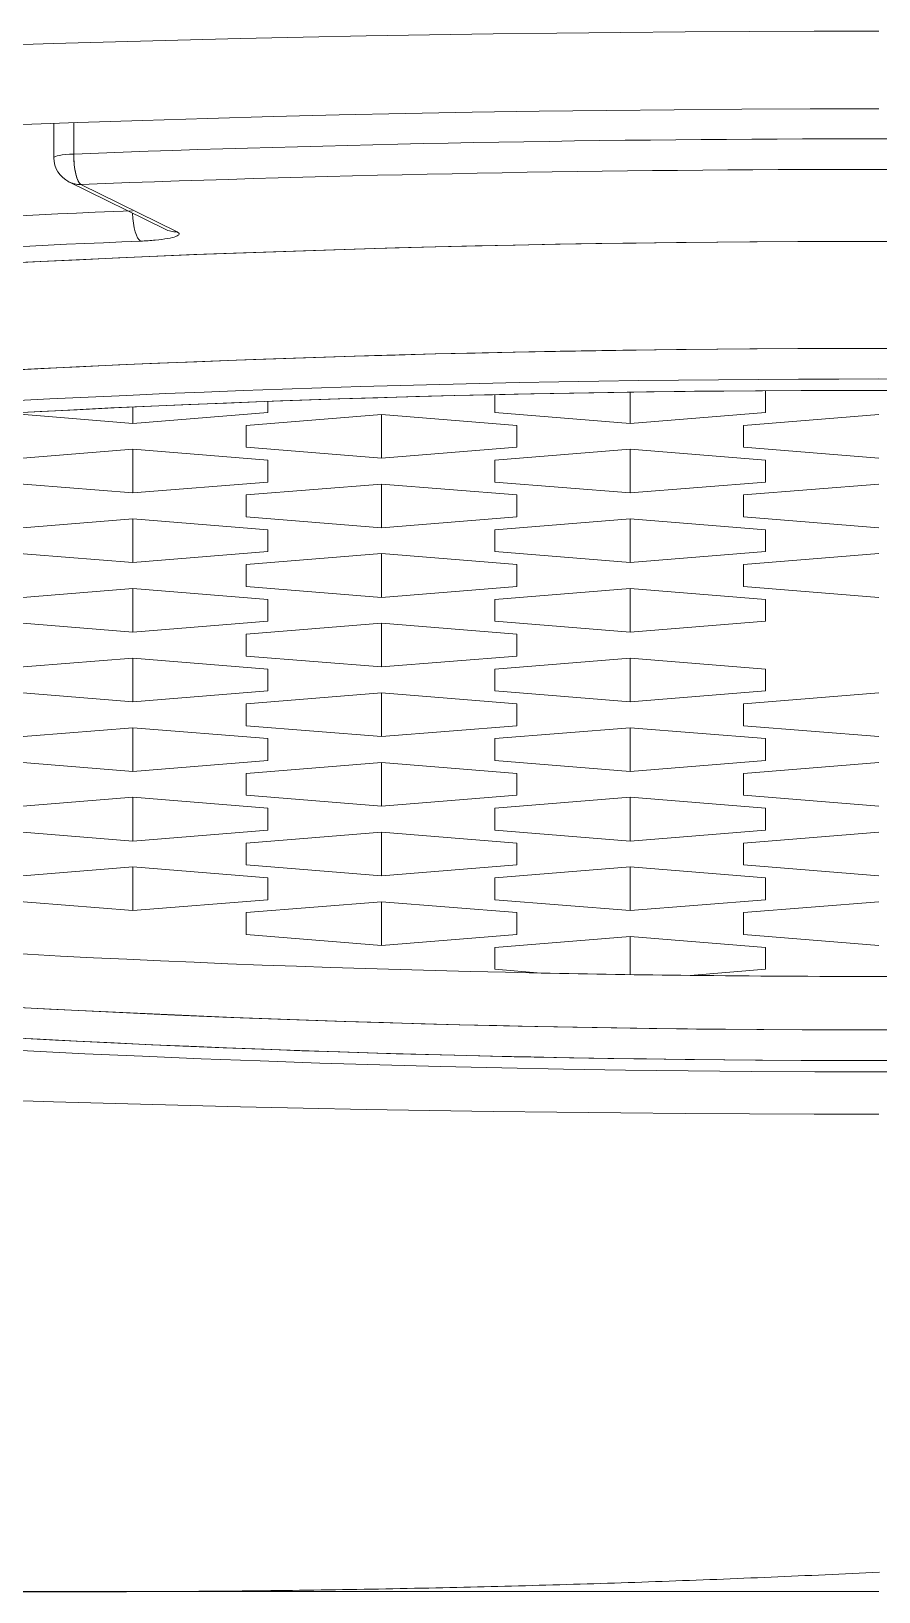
# Model space of a CAD drawing. Extents: x 6453 to 7582, y 0 to 827.
# Drawn here: x 6752.05 to 6755.19, y 199.46 to 205.23 of the extents above; entities that cross this region are included whole.
import ezdxf

# ---------------------------------------------------------------- set-up
doc = ezdxf.new("R2010")
doc.units = 0
doc.header["$LTSCALE"] = 30
doc.header["$MEASUREMENT"] = 0
doc.layers.add('1', color=7, linetype='CONTINUOUS')

msp = doc.modelspace()

# ---------------------------------------------------------------- linework, layer by layer
at = {"layer": '1', "color": 7, "linetype": 'Continuous', "lineweight": 18}
for p, q in [((6752.1367, 204.8938), (6752.1367, 204.7671)), ((6752.1367, 204.8938), (6752.1367, 204.7671)), ((6752.1367, 204.8938), (6752.1367, 204.7671)), ((6752.2102, 204.8964), (6752.2102, 204.7806)), ((6752.2102, 204.7806), (6752.2102, 204.8964)), ((6752.1925, 204.6774), (6752.5476, 204.5022)), ((6752.1925, 204.6774), (6752.5476, 204.5022)), ((6752.1925, 204.6774), (6752.5476, 204.5022)), ((6752.2367, 204.6681), (6752.5918, 204.4929)), ((6752.5918, 204.4929), (6752.2367, 204.6681)), ((6753.7666, 203.8248), (6753.7666, 203.8905)), ((6753.7666, 203.8248), (6753.7666, 203.8904)), ((6753.7666, 203.8904), (6753.7666, 203.8248)), ((6753.7666, 203.8248), (6753.7666, 203.8904)), ((6753.7666, 203.8904), (6753.7666, 203.8248)), ((6754.2666, 203.8998), (6754.2666, 203.7844)), ((6754.2666, 203.7844), (6754.2666, 203.8998)), ((6754.2666, 203.7844), (6754.2666, 203.8998)), ((6754.2666, 203.7844), (6754.2666, 203.8998)), ((6754.7666, 203.9051), (6754.7666, 203.8248)), ((6754.7666, 203.8248), (6754.7666, 203.9051)), ((6754.7666, 203.9051), (6754.7666, 203.8248)), ((6754.7666, 203.8248), (6754.7666, 203.9051)), ((6754.7666, 203.9051), (6754.7666, 203.8248)), ((6752.4281, 203.7844), (6752.4281, 203.8448)), ((6752.4281, 203.8448), (6752.4281, 203.7844)), ((6752.4281, 203.7844), (6752.4281, 203.8448)), ((6752.4281, 203.7844), (6752.4281, 203.8448)), ((6752.9281, 203.8655), (6752.9281, 203.8248)), ((6752.9281, 203.8248), (6752.9281, 203.8655)), ((6752.9281, 203.8655), (6752.9281, 203.8248)), ((6752.9281, 203.8248), (6752.9281, 203.8655)), ((6752.9281, 203.8655), (6752.9281, 203.8248)), ((6751.9676, 203.8216), (6752.4281, 203.7844)), ((6752.4281, 203.7844), (6751.9676, 203.8216)), ((6752.4281, 203.7844), (6751.9676, 203.8216)), ((6751.9676, 203.8216), (6752.4281, 203.7844)), ((6752.4281, 203.7844), (6752.9281, 203.8248)), ((6752.9281, 203.8248), (6752.4281, 203.7844)), ((6752.4281, 203.7844), (6752.9281, 203.8248)), ((6752.9281, 203.8248), (6752.4281, 203.7844)), ((6753.3474, 203.8173), (6752.8474, 203.7769)), ((6752.8474, 203.7769), (6753.3474, 203.8173)), ((6752.8474, 203.7769), (6753.3474, 203.8173)), ((6753.3474, 203.8173), (6752.8474, 203.7769)), ((6752.8474, 203.7769), (6752.8474, 203.6961)), ((6752.8474, 203.6961), (6752.8474, 203.7769)), ((6752.8474, 203.6961), (6752.8474, 203.7769)), ((6752.8474, 203.6961), (6752.8474, 203.7769)), ((6752.8474, 203.7769), (6752.8474, 203.6961)), ((6753.3474, 203.6556), (6753.3474, 203.8174)), ((6753.3474, 203.6556), (6753.3474, 203.8174)), ((6753.3474, 203.8174), (6753.3474, 203.6556)), ((6753.3474, 203.6556), (6753.3474, 203.8174)), ((6753.3474, 203.8173), (6753.8474, 203.7769)), ((6753.8474, 203.7769), (6753.3474, 203.8173)), ((6753.3474, 203.8173), (6753.8474, 203.7769)), ((6753.8474, 203.7769), (6753.3474, 203.8173)), ((6754.2666, 203.7844), (6753.7666, 203.8248)), ((6753.7666, 203.8248), (6754.2666, 203.7844)), ((6754.2666, 203.7844), (6753.7666, 203.8248)), ((6753.7666, 203.8248), (6754.2666, 203.7844)), ((6753.8474, 203.7769), (6753.8474, 203.6961)), ((6753.8474, 203.7769), (6753.8474, 203.6961)), ((6753.8474, 203.6961), (6753.8474, 203.7769)), ((6753.8474, 203.7769), (6753.8474, 203.6961)), ((6753.8474, 203.6961), (6753.8474, 203.7769)), ((6754.2666, 203.7844), (6754.7666, 203.8248)), ((6754.7666, 203.8248), (6754.2666, 203.7844)), ((6754.2666, 203.7844), (6754.7666, 203.8248)), ((6754.7666, 203.8248), (6754.2666, 203.7844)), ((6754.6858, 203.7769), (6755.1858, 203.8173)), ((6755.1858, 203.8173), (6754.6858, 203.7769)), ((6754.6858, 203.7769), (6755.1858, 203.8173)), ((6755.1858, 203.8173), (6754.6858, 203.7769)), ((6754.6858, 203.6961), (6754.6858, 203.7769)), ((6754.6858, 203.6961), (6754.6858, 203.7769)), ((6754.6858, 203.7769), (6754.6858, 203.6961)), ((6754.6858, 203.6961), (6754.6858, 203.7769)), ((6754.6858, 203.7769), (6754.6858, 203.6961)), ((6752.4281, 203.6886), (6751.9281, 203.6482)), ((6751.9281, 203.6482), (6752.4281, 203.6886)), ((6751.9281, 203.6482), (6752.4281, 203.6886)), ((6752.4281, 203.6886), (6751.9281, 203.6482)), ((6752.4281, 203.5269), (6752.4281, 203.6886)), ((6752.4281, 203.6886), (6752.4281, 203.5269)), ((6752.4281, 203.5269), (6752.4281, 203.6886)), ((6752.9281, 203.6482), (6752.4281, 203.6886)), ((6752.4281, 203.6886), (6752.9281, 203.6482)), ((6752.4281, 203.6886), (6752.9281, 203.6482)), ((6752.4281, 203.5269), (6752.4281, 203.6886)), ((6752.9281, 203.6482), (6752.4281, 203.6886)), ((6752.8474, 203.6961), (6753.3474, 203.6556)), ((6753.3474, 203.6556), (6752.8474, 203.6961)), ((6753.3474, 203.6556), (6752.8474, 203.6961)), ((6752.8474, 203.6961), (6753.3474, 203.6556)), ((6753.8474, 203.6961), (6753.3474, 203.6556)), ((6753.3474, 203.6556), (6753.8474, 203.6961)), ((6753.8474, 203.6961), (6753.3474, 203.6556)), ((6753.3474, 203.6556), (6753.8474, 203.6961)), ((6753.7666, 203.6482), (6754.2666, 203.6886)), ((6754.2666, 203.6886), (6753.7666, 203.6482)), ((6753.7666, 203.6482), (6754.2666, 203.6886)), ((6754.2666, 203.6886), (6753.7666, 203.6482)), ((6754.2666, 203.6886), (6754.7666, 203.6482)), ((6754.2666, 203.6886), (6754.2666, 203.5269)), ((6754.2666, 203.5269), (6754.2666, 203.6886)), ((6754.7666, 203.6482), (6754.2666, 203.6886)), ((6754.2666, 203.5269), (6754.2666, 203.6886)), ((6754.2666, 203.6886), (6754.7666, 203.6482)), ((6754.2666, 203.5269), (6754.2666, 203.6886)), ((6754.7666, 203.6482), (6754.2666, 203.6886)), ((6755.1858, 203.6556), (6754.6858, 203.6961)), ((6754.6858, 203.6961), (6755.1858, 203.6556)), ((6755.1858, 203.6556), (6754.6858, 203.6961)), ((6754.6858, 203.6961), (6755.1858, 203.6556)), ((6752.9281, 203.6482), (6752.9281, 203.5673)), ((6752.9281, 203.5673), (6752.9281, 203.6482)), ((6752.9281, 203.6482), (6752.9281, 203.5673)), ((6752.9281, 203.5673), (6752.9281, 203.6482)), ((6752.9281, 203.6482), (6752.9281, 203.5673)), ((6753.7666, 203.5673), (6753.7666, 203.6482)), ((6753.7666, 203.5673), (6753.7666, 203.6482)), ((6753.7666, 203.6482), (6753.7666, 203.5673)), ((6753.7666, 203.5673), (6753.7666, 203.6482)), ((6753.7666, 203.6482), (6753.7666, 203.5673)), ((6754.7666, 203.5673), (6754.7666, 203.6482)), ((6754.7666, 203.6482), (6754.7666, 203.5673)), ((6754.7666, 203.6482), (6754.7666, 203.5673)), ((6754.7666, 203.6482), (6754.7666, 203.5673)), ((6754.7666, 203.5673), (6754.7666, 203.6482)), ((6752.4281, 203.5269), (6751.9281, 203.5673)), ((6751.9281, 203.5673), (6752.4281, 203.5269)), ((6752.4281, 203.5269), (6751.9281, 203.5673)), ((6751.9281, 203.5673), (6752.4281, 203.5269)), ((6752.9281, 203.5673), (6752.4281, 203.5269)), ((6752.4281, 203.5269), (6752.9281, 203.5673)), ((6752.9281, 203.5673), (6752.4281, 203.5269)), ((6752.4281, 203.5269), (6752.9281, 203.5673)), ((6752.8474, 203.5194), (6753.3474, 203.5599)), ((6753.3474, 203.5599), (6752.8474, 203.5194)), ((6752.8474, 203.5194), (6753.3474, 203.5599)), ((6753.3474, 203.5599), (6752.8474, 203.5194)), ((6753.3474, 203.3981), (6753.3474, 203.5599)), ((6753.3474, 203.5599), (6753.8474, 203.5194)), ((6753.3474, 203.3981), (6753.3474, 203.5599)), ((6753.8474, 203.5194), (6753.3474, 203.5599)), ((6753.3474, 203.5599), (6753.8474, 203.5194)), ((6753.3474, 203.5599), (6753.3474, 203.3981)), ((6753.3474, 203.3981), (6753.3474, 203.5599)), ((6753.8474, 203.5194), (6753.3474, 203.5599)), ((6754.2666, 203.5269), (6753.7666, 203.5673)), ((6753.7666, 203.5673), (6754.2666, 203.5269)), ((6754.2666, 203.5269), (6753.7666, 203.5673)), ((6753.7666, 203.5673), (6754.2666, 203.5269)), ((6754.2666, 203.5269), (6754.7666, 203.5673)), ((6754.7666, 203.5673), (6754.2666, 203.5269)), ((6754.7666, 203.5673), (6754.2666, 203.5269)), ((6754.2666, 203.5269), (6754.7666, 203.5673)), ((6755.1858, 203.5599), (6754.6858, 203.5194)), ((6754.6858, 203.5194), (6755.1858, 203.5599)), ((6755.1858, 203.5599), (6754.6858, 203.5194)), ((6754.6858, 203.5194), (6755.1858, 203.5599)), ((6752.8474, 203.5194), (6752.8474, 203.4386)), ((6752.8474, 203.4386), (6752.8474, 203.5194)), ((6752.8474, 203.4386), (6752.8474, 203.5194)), ((6752.8474, 203.4386), (6752.8474, 203.5194)), ((6752.8474, 203.5194), (6752.8474, 203.4386)), ((6753.8474, 203.5194), (6753.8474, 203.4386)), ((6753.8474, 203.4386), (6753.8474, 203.5194)), ((6753.8474, 203.5194), (6753.8474, 203.4386)), ((6753.8474, 203.5194), (6753.8474, 203.4386)), ((6753.8474, 203.4386), (6753.8474, 203.5194)), ((6754.6858, 203.4386), (6754.6858, 203.5194)), ((6754.6858, 203.4386), (6754.6858, 203.5194)), ((6754.6858, 203.5194), (6754.6858, 203.4386)), ((6754.6858, 203.4386), (6754.6858, 203.5194)), ((6754.6858, 203.5194), (6754.6858, 203.4386)), ((6752.4281, 203.4311), (6751.9281, 203.3907)), ((6751.9281, 203.3907), (6752.4281, 203.4311)), ((6751.9281, 203.3907), (6752.4281, 203.4311)), ((6752.4281, 203.4311), (6751.9281, 203.3907)), ((6752.4281, 203.4311), (6752.4281, 203.2694)), ((6752.4281, 203.2694), (6752.4281, 203.4311)), ((6752.4281, 203.2694), (6752.4281, 203.4311)), ((6752.9281, 203.3907), (6752.4281, 203.4311)), ((6752.4281, 203.4311), (6752.9281, 203.3907)), ((6752.4281, 203.4311), (6752.9281, 203.3907)), ((6752.4281, 203.2694), (6752.4281, 203.4311)), ((6752.9281, 203.3907), (6752.4281, 203.4311)), ((6752.8474, 203.4386), (6753.3474, 203.3981)), ((6753.3474, 203.3981), (6752.8474, 203.4386)), ((6753.3474, 203.3981), (6752.8474, 203.4386)), ((6752.8474, 203.4386), (6753.3474, 203.3981)), ((6753.8474, 203.4386), (6753.3474, 203.3981)), ((6753.3474, 203.3981), (6753.8474, 203.4386)), ((6753.8474, 203.4386), (6753.3474, 203.3981)), ((6753.3474, 203.3981), (6753.8474, 203.4386)), ((6753.7666, 203.3907), (6754.2666, 203.4311)), ((6754.2666, 203.4311), (6753.7666, 203.3907)), ((6753.7666, 203.3907), (6754.2666, 203.4311)), ((6754.2666, 203.4311), (6753.7666, 203.3907)), ((6754.2666, 203.2694), (6754.2666, 203.4311)), ((6754.2666, 203.4311), (6754.2666, 203.2694)), ((6754.2666, 203.2694), (6754.2666, 203.4311)), ((6754.7666, 203.3907), (6754.2666, 203.4311)), ((6754.2666, 203.4311), (6754.7666, 203.3907)), ((6754.2666, 203.4311), (6754.7666, 203.3907)), ((6754.2666, 203.2694), (6754.2666, 203.4311)), ((6754.7666, 203.3907), (6754.2666, 203.4311)), ((6755.1858, 203.3981), (6754.6858, 203.4386)), ((6754.6858, 203.4386), (6755.1858, 203.3981)), ((6755.1858, 203.3981), (6754.6858, 203.4386)), ((6754.6858, 203.4386), (6755.1858, 203.3981)), ((6752.9281, 203.3907), (6752.9281, 203.3098)), ((6752.9281, 203.3098), (6752.9281, 203.3907)), ((6752.9281, 203.3907), (6752.9281, 203.3098)), ((6752.9281, 203.3907), (6752.9281, 203.3098)), ((6752.9281, 203.3098), (6752.9281, 203.3907)), ((6753.7666, 203.3098), (6753.7666, 203.3907)), ((6753.7666, 203.3098), (6753.7666, 203.3907)), ((6753.7666, 203.3907), (6753.7666, 203.3098)), ((6753.7666, 203.3098), (6753.7666, 203.3907)), ((6753.7666, 203.3907), (6753.7666, 203.3098)), ((6754.7666, 203.3907), (6754.7666, 203.3098)), ((6754.7666, 203.3098), (6754.7666, 203.3907)), ((6754.7666, 203.3907), (6754.7666, 203.3098)), ((6754.7666, 203.3907), (6754.7666, 203.3098)), ((6754.7666, 203.3098), (6754.7666, 203.3907)), ((6752.4281, 203.2694), (6751.9281, 203.3098)), ((6751.9281, 203.3098), (6752.4281, 203.2694)), ((6752.4281, 203.2694), (6751.9281, 203.3098)), ((6751.9281, 203.3098), (6752.4281, 203.2694)), ((6752.9281, 203.3098), (6752.4281, 203.2694)), ((6752.4281, 203.2694), (6752.9281, 203.3098)), ((6752.9281, 203.3098), (6752.4281, 203.2694)), ((6752.4281, 203.2694), (6752.9281, 203.3098)), ((6754.2666, 203.2694), (6753.7666, 203.3098)), ((6753.7666, 203.3098), (6754.2666, 203.2694)), ((6754.2666, 203.2694), (6753.7666, 203.3098)), ((6753.7666, 203.3098), (6754.2666, 203.2694)), ((6754.7666, 203.3098), (6754.2666, 203.2694)), ((6754.2666, 203.2694), (6754.7666, 203.3098)), ((6754.7666, 203.3098), (6754.2666, 203.2694)), ((6754.2666, 203.2694), (6754.7666, 203.3098)), ((6752.8474, 203.2619), (6753.3474, 203.3024)), ((6753.3474, 203.3024), (6752.8474, 203.2619)), ((6752.8474, 203.2619), (6753.3474, 203.3024)), ((6753.3474, 203.3024), (6752.8474, 203.2619)), ((6752.8474, 203.1811), (6752.8474, 203.262)), ((6752.8474, 203.1811), (6752.8474, 203.2619)), ((6752.8474, 203.2619), (6752.8474, 203.1811)), ((6752.8474, 203.1811), (6752.8474, 203.2619)), ((6752.8474, 203.2619), (6752.8474, 203.1811)), ((6753.3474, 203.3024), (6753.3474, 203.1406)), ((6753.3474, 203.1406), (6753.3474, 203.3024)), ((6753.8474, 203.2619), (6753.3474, 203.3024)), ((6753.3474, 203.1406), (6753.3474, 203.3024)), ((6753.3474, 203.3024), (6753.8474, 203.2619)), ((6753.3474, 203.1406), (6753.3474, 203.3024)), ((6753.8474, 203.2619), (6753.3474, 203.3024)), ((6753.3474, 203.3024), (6753.8474, 203.2619)), ((6753.8474, 203.262), (6753.8474, 203.1811)), ((6753.8474, 203.1811), (6753.8474, 203.2619)), ((6753.8474, 203.2619), (6753.8474, 203.1811)), ((6753.8474, 203.1811), (6753.8474, 203.2619)), ((6753.8474, 203.2619), (6753.8474, 203.1811)), ((6754.6858, 203.2619), (6755.1858, 203.3024)), ((6755.1858, 203.3024), (6754.6858, 203.2619)), ((6754.6858, 203.2619), (6755.1858, 203.3024)), ((6755.1858, 203.3024), (6754.6858, 203.2619)), ((6754.6858, 203.1811), (6754.6858, 203.262)), ((6754.6858, 203.2619), (6754.6858, 203.1811)), ((6754.6858, 203.1811), (6754.6858, 203.2619)), ((6754.6858, 203.2619), (6754.6858, 203.1811)), ((6754.6858, 203.1811), (6754.6858, 203.2619)), ((6752.4281, 203.1736), (6751.9281, 203.1332)), ((6751.9281, 203.1332), (6752.4281, 203.1736)), ((6751.9281, 203.1332), (6752.4281, 203.1736)), ((6752.4281, 203.1736), (6751.9281, 203.1332)), ((6752.4281, 203.0119), (6752.4281, 203.1736)), ((6752.4281, 203.1736), (6752.4281, 203.0119)), ((6752.4281, 203.0119), (6752.4281, 203.1736)), ((6752.9281, 203.1332), (6752.4281, 203.1736)), ((6752.4281, 203.1736), (6752.9281, 203.1332)), ((6752.4281, 203.0119), (6752.4281, 203.1736)), ((6752.9281, 203.1332), (6752.4281, 203.1736)), ((6752.4281, 203.1736), (6752.9281, 203.1332)), ((6753.3474, 203.1406), (6752.8474, 203.1811)), ((6752.8474, 203.1811), (6753.3474, 203.1406)), ((6753.3474, 203.1406), (6752.8474, 203.1811)), ((6752.8474, 203.1811), (6753.3474, 203.1406)), ((6753.3474, 203.1406), (6753.8474, 203.1811)), ((6753.8474, 203.1811), (6753.3474, 203.1406)), ((6753.8474, 203.1811), (6753.3474, 203.1406)), ((6753.3474, 203.1406), (6753.8474, 203.1811)), ((6753.7666, 203.1332), (6754.2666, 203.1736)), ((6754.2666, 203.1736), (6753.7666, 203.1332)), ((6753.7666, 203.1332), (6754.2666, 203.1736)), ((6754.2666, 203.1736), (6753.7666, 203.1332)), ((6754.2666, 203.1736), (6754.2666, 203.0119)), ((6754.2666, 203.0119), (6754.2666, 203.1736)), ((6754.2666, 203.0119), (6754.2666, 203.1736)), ((6754.7666, 203.1332), (6754.2666, 203.1736)), ((6754.2666, 203.1736), (6754.7666, 203.1332)), ((6754.2666, 203.0119), (6754.2666, 203.1736)), ((6754.7666, 203.1332), (6754.2666, 203.1736)), ((6754.2666, 203.1736), (6754.7666, 203.1332)), ((6754.6858, 203.1811), (6755.1858, 203.1406)), ((6755.1858, 203.1406), (6754.6858, 203.1811)), ((6755.1858, 203.1406), (6754.6858, 203.1811)), ((6754.6858, 203.1811), (6755.1858, 203.1406)), ((6752.9281, 203.1332), (6752.9281, 203.0523)), ((6752.9281, 203.1332), (6752.9281, 203.0523)), ((6752.9281, 203.0523), (6752.9281, 203.1332)), ((6752.9281, 203.1332), (6752.9281, 203.0523)), ((6752.9281, 203.0523), (6752.9281, 203.1332)), ((6753.7666, 203.0523), (6753.7666, 203.1332)), ((6753.7666, 203.0523), (6753.7666, 203.1332)), ((6753.7666, 203.1332), (6753.7666, 203.0523)), ((6753.7666, 203.0523), (6753.7666, 203.1332)), ((6753.7666, 203.1332), (6753.7666, 203.0523)), ((6754.7666, 203.1332), (6754.7666, 203.0523)), ((6754.7666, 203.1332), (6754.7666, 203.0523)), ((6754.7666, 203.0523), (6754.7666, 203.1332)), ((6754.7666, 203.1332), (6754.7666, 203.0523)), ((6754.7666, 203.0523), (6754.7666, 203.1332)), ((6752.4281, 203.0119), (6751.9281, 203.0523)), ((6751.9281, 203.0523), (6752.4281, 203.0119)), ((6752.4281, 203.0119), (6751.9281, 203.0523)), ((6751.9281, 203.0523), (6752.4281, 203.0119)), ((6752.9281, 203.0523), (6752.4281, 203.0119)), ((6752.4281, 203.0119), (6752.9281, 203.0523)), ((6752.9281, 203.0523), (6752.4281, 203.0119)), ((6752.4281, 203.0119), (6752.9281, 203.0523)), ((6752.8474, 203.0044), (6753.3474, 203.0449)), ((6753.3474, 203.0449), (6752.8474, 203.0044)), ((6752.8474, 203.0044), (6753.3474, 203.0449)), ((6753.3474, 203.0449), (6752.8474, 203.0044)), ((6753.3474, 203.0449), (6753.3474, 202.8832)), ((6753.3474, 203.0449), (6753.8474, 203.0044)), ((6753.3474, 202.8832), (6753.3474, 203.0449)), ((6753.8474, 203.0044), (6753.3474, 203.0449)), ((6753.3474, 203.0449), (6753.8474, 203.0044)), ((6753.3474, 202.8832), (6753.3474, 203.0449)), ((6753.8474, 203.0044), (6753.3474, 203.0449)), ((6753.3474, 202.8832), (6753.3474, 203.0449)), ((6754.2666, 203.0119), (6753.7666, 203.0523)), ((6753.7666, 203.0523), (6754.2666, 203.0119)), ((6754.2666, 203.0119), (6753.7666, 203.0523)), ((6753.7666, 203.0523), (6754.2666, 203.0119)), ((6754.7666, 203.0523), (6754.2666, 203.0119)), ((6754.2666, 203.0119), (6754.7666, 203.0523)), ((6754.7666, 203.0523), (6754.2666, 203.0119)), ((6754.2666, 203.0119), (6754.7666, 203.0523)), ((6752.8474, 202.9236), (6752.8474, 203.0044)), ((6752.8474, 203.0044), (6752.8474, 202.9236)), ((6752.8474, 202.9236), (6752.8474, 203.0044)), ((6752.8474, 203.0044), (6752.8474, 202.9236)), ((6753.8474, 202.9236), (6753.8474, 203.0044)), ((6753.8474, 203.0044), (6753.8474, 202.9236)), ((6753.8474, 203.0044), (6753.8474, 202.9236)), ((6753.8474, 202.9236), (6753.8474, 203.0044)), ((6751.9281, 202.8757), (6752.4281, 202.9161)), ((6752.4281, 202.9161), (6751.9281, 202.8757)), ((6751.9281, 202.8757), (6752.4281, 202.9161)), ((6752.4281, 202.9161), (6751.9281, 202.8757)), ((6752.4281, 202.9161), (6752.4281, 202.7544)), ((6752.4281, 202.9161), (6752.9281, 202.8757)), ((6752.4281, 202.7544), (6752.4281, 202.9161)), ((6752.4281, 202.7544), (6752.4281, 202.9161)), ((6752.9281, 202.8757), (6752.4281, 202.9161)), ((6752.4281, 202.9161), (6752.9281, 202.8757)), ((6752.4281, 202.7544), (6752.4281, 202.9161)), ((6752.9281, 202.8757), (6752.4281, 202.9161)), ((6753.3474, 202.8832), (6752.8474, 202.9236)), ((6752.8474, 202.9236), (6753.3474, 202.8832)), ((6753.3474, 202.8832), (6752.8474, 202.9236)), ((6752.8474, 202.9236), (6753.3474, 202.8832)), ((6753.3474, 202.8832), (6753.8474, 202.9236)), ((6753.8474, 202.9236), (6753.3474, 202.8832)), ((6753.3474, 202.8832), (6753.8474, 202.9236)), ((6753.8474, 202.9236), (6753.3474, 202.8832)), ((6753.7666, 202.8757), (6754.2666, 202.9161)), ((6754.2666, 202.9161), (6753.7666, 202.8757)), ((6753.7666, 202.8757), (6754.2666, 202.9161)), ((6754.2666, 202.9161), (6753.7666, 202.8757)), ((6754.2666, 202.9161), (6754.7666, 202.8757)), ((6754.2666, 202.7544), (6754.2666, 202.9161)), ((6754.2666, 202.7544), (6754.2666, 202.9161)), ((6754.7666, 202.8757), (6754.2666, 202.9161)), ((6754.2666, 202.9161), (6754.7666, 202.8757)), ((6754.2666, 202.9161), (6754.2666, 202.7544)), ((6754.2666, 202.7544), (6754.2666, 202.9161)), ((6754.7666, 202.8757), (6754.2666, 202.9161)), ((6752.9281, 202.8757), (6752.9281, 202.7948)), ((6752.9281, 202.7948), (6752.9281, 202.8757)), ((6752.9281, 202.8757), (6752.9281, 202.7948)), ((6752.9281, 202.8757), (6752.9281, 202.7948)), ((6752.9281, 202.7948), (6752.9281, 202.8757)), ((6753.7666, 202.8757), (6753.7666, 202.7948)), ((6753.7666, 202.7948), (6753.7666, 202.8757)), ((6753.7666, 202.7948), (6753.7666, 202.8757)), ((6753.7666, 202.7948), (6753.7666, 202.8757)), ((6753.7666, 202.8757), (6753.7666, 202.7948)), ((6754.7666, 202.8757), (6754.7666, 202.7948)), ((6754.7666, 202.8757), (6754.7666, 202.7948)), ((6754.7666, 202.7948), (6754.7666, 202.8757)), ((6754.7666, 202.8757), (6754.7666, 202.7948)), ((6754.7666, 202.7948), (6754.7666, 202.8757)), ((6752.4281, 202.7544), (6751.9281, 202.7948)), ((6751.9281, 202.7948), (6752.4281, 202.7544)), ((6752.4281, 202.7544), (6751.9281, 202.7948)), ((6751.9281, 202.7948), (6752.4281, 202.7544)), ((6752.9281, 202.7948), (6752.4281, 202.7544)), ((6752.4281, 202.7544), (6752.9281, 202.7948)), ((6752.9281, 202.7948), (6752.4281, 202.7544)), ((6752.4281, 202.7544), (6752.9281, 202.7948)), ((6753.3474, 202.7874), (6752.8474, 202.747)), ((6752.8474, 202.747), (6753.3474, 202.7874)), ((6752.8474, 202.747), (6753.3474, 202.7874)), ((6753.3474, 202.7874), (6752.8474, 202.747)), ((6753.3474, 202.6257), (6753.3474, 202.7874)), ((6753.3474, 202.6257), (6753.3474, 202.7874)), ((6753.8474, 202.747), (6753.3474, 202.7874)), ((6753.3474, 202.7874), (6753.3474, 202.6257)), ((6753.3474, 202.7874), (6753.8474, 202.747)), ((6753.3474, 202.7874), (6753.8474, 202.747)), ((6753.3474, 202.6257), (6753.3474, 202.7874)), ((6753.8474, 202.747), (6753.3474, 202.7874)), ((6753.7666, 202.7948), (6754.2666, 202.7544)), ((6754.2666, 202.7544), (6753.7666, 202.7948)), ((6754.2666, 202.7544), (6753.7666, 202.7948)), ((6753.7666, 202.7948), (6754.2666, 202.7544)), ((6754.7666, 202.7948), (6754.2666, 202.7544)), ((6754.2666, 202.7544), (6754.7666, 202.7948)), ((6754.7666, 202.7948), (6754.2666, 202.7544)), ((6754.2666, 202.7544), (6754.7666, 202.7948)), ((6755.1858, 202.7874), (6754.6858, 202.747)), ((6754.6858, 202.747), (6755.1858, 202.7874)), ((6754.6858, 202.747), (6755.1858, 202.7874)), ((6755.1858, 202.7874), (6754.6858, 202.747)), ((6752.8474, 202.6661), (6752.8474, 202.747)), ((6752.8474, 202.747), (6752.8474, 202.6661)), ((6752.8474, 202.6661), (6752.8474, 202.747)), ((6752.8474, 202.6661), (6752.8474, 202.747)), ((6752.8474, 202.747), (6752.8474, 202.6661)), ((6753.8474, 202.747), (6753.8474, 202.6661)), ((6753.8474, 202.747), (6753.8474, 202.6661)), ((6753.8474, 202.6661), (6753.8474, 202.747)), ((6753.8474, 202.747), (6753.8474, 202.6661)), ((6753.8474, 202.6661), (6753.8474, 202.747)), ((6754.6858, 202.6661), (6754.6858, 202.747)), ((6754.6858, 202.6661), (6754.6858, 202.747)), ((6754.6858, 202.747), (6754.6858, 202.6661)), ((6754.6858, 202.6661), (6754.6858, 202.747)), ((6754.6858, 202.747), (6754.6858, 202.6661)), ((6751.9281, 202.6182), (6752.4281, 202.6586)), ((6752.4281, 202.6586), (6751.9281, 202.6182)), ((6751.9281, 202.6182), (6752.4281, 202.6586)), ((6752.4281, 202.6586), (6751.9281, 202.6182)), ((6752.4281, 202.4969), (6752.4281, 202.6586)), ((6752.4281, 202.6586), (6752.4281, 202.4969)), ((6752.4281, 202.4969), (6752.4281, 202.6586)), ((6752.9281, 202.6182), (6752.4281, 202.6586)), ((6752.4281, 202.6586), (6752.9281, 202.6182)), ((6752.4281, 202.6586), (6752.9281, 202.6182)), ((6752.4281, 202.4969), (6752.4281, 202.6586)), ((6752.9281, 202.6182), (6752.4281, 202.6586)), ((6752.8474, 202.6661), (6753.3474, 202.6257)), ((6753.3474, 202.6257), (6752.8474, 202.6661)), ((6753.3474, 202.6257), (6752.8474, 202.6661)), ((6752.8474, 202.6661), (6753.3474, 202.6257)), ((6752.9281, 202.6182), (6752.9281, 202.5373)), ((6752.9281, 202.5373), (6752.9281, 202.6182)), ((6752.9281, 202.6182), (6752.9281, 202.5373)), ((6752.9281, 202.6182), (6752.9281, 202.5373)), ((6752.9281, 202.5373), (6752.9281, 202.6182)), ((6753.8474, 202.6661), (6753.3474, 202.6257)), ((6753.3474, 202.6257), (6753.8474, 202.6661)), ((6753.8474, 202.6661), (6753.3474, 202.6257)), ((6753.3474, 202.6257), (6753.8474, 202.6661)), ((6753.7666, 202.6182), (6754.2666, 202.6586)), ((6754.2666, 202.6586), (6753.7666, 202.6182)), ((6753.7666, 202.6182), (6754.2666, 202.6586)), ((6754.2666, 202.6586), (6753.7666, 202.6182)), ((6753.7666, 202.5373), (6753.7666, 202.6182)), ((6753.7666, 202.5373), (6753.7666, 202.6182)), ((6753.7666, 202.6182), (6753.7666, 202.5373)), ((6753.7666, 202.5373), (6753.7666, 202.6182)), ((6753.7666, 202.6182), (6753.7666, 202.5373)), ((6754.2666, 202.6586), (6754.2666, 202.4969)), ((6754.2666, 202.4969), (6754.2666, 202.6586)), ((6754.2666, 202.6586), (6754.7666, 202.6182)), ((6754.2666, 202.4969), (6754.2666, 202.6586)), ((6754.7666, 202.6182), (6754.2666, 202.6586)), ((6754.2666, 202.6586), (6754.7666, 202.6182)), ((6754.2666, 202.4969), (6754.2666, 202.6586)), ((6754.7666, 202.6182), (6754.2666, 202.6586)), ((6755.1858, 202.6257), (6754.6858, 202.6661)), ((6754.6858, 202.6661), (6755.1858, 202.6257)), ((6755.1858, 202.6257), (6754.6858, 202.6661)), ((6754.6858, 202.6661), (6755.1858, 202.6257)), ((6754.7666, 202.6182), (6754.7666, 202.5373)), ((6754.7666, 202.5373), (6754.7666, 202.6182)), ((6754.7666, 202.6182), (6754.7666, 202.5373)), ((6754.7666, 202.6182), (6754.7666, 202.5373)), ((6754.7666, 202.5373), (6754.7666, 202.6182)), ((6752.4281, 202.4969), (6751.9281, 202.5373)), ((6751.9281, 202.5373), (6752.4281, 202.4969)), ((6752.4281, 202.4969), (6751.9281, 202.5373)), ((6751.9281, 202.5373), (6752.4281, 202.4969)), ((6752.9281, 202.5373), (6752.4281, 202.4969)), ((6752.4281, 202.4969), (6752.9281, 202.5373)), ((6752.9281, 202.5373), (6752.4281, 202.4969)), ((6752.4281, 202.4969), (6752.9281, 202.5373)), ((6752.8474, 202.4895), (6753.3474, 202.5299)), ((6753.3474, 202.5299), (6752.8474, 202.4895)), ((6752.8474, 202.4895), (6753.3474, 202.5299)), ((6753.3474, 202.5299), (6752.8474, 202.4895)), ((6753.3474, 202.5299), (6753.8474, 202.4895)), ((6753.3474, 202.3682), (6753.3474, 202.5299)), ((6753.8474, 202.4895), (6753.3474, 202.5299)), ((6753.3474, 202.3682), (6753.3474, 202.5299)), ((6753.3474, 202.5299), (6753.8474, 202.4895)), ((6753.3474, 202.5299), (6753.3474, 202.3682)), ((6753.3474, 202.3682), (6753.3474, 202.5299)), ((6753.8474, 202.4895), (6753.3474, 202.5299)), ((6754.2666, 202.4969), (6753.7666, 202.5373)), ((6753.7666, 202.5373), (6754.2666, 202.4969)), ((6754.2666, 202.4969), (6753.7666, 202.5373)), ((6753.7666, 202.5373), (6754.2666, 202.4969)), ((6754.7666, 202.5373), (6754.2666, 202.4969)), ((6754.2666, 202.4969), (6754.7666, 202.5373)), ((6754.7666, 202.5373), (6754.2666, 202.4969)), ((6754.2666, 202.4969), (6754.7666, 202.5373)), ((6754.6858, 202.4895), (6755.1858, 202.5299)), ((6755.1858, 202.5299), (6754.6858, 202.4895)), ((6754.6858, 202.4895), (6755.1858, 202.5299)), ((6755.1858, 202.5299), (6754.6858, 202.4895)), ((6752.8474, 202.4895), (6752.8474, 202.4086)), ((6752.8474, 202.4086), (6752.8474, 202.4895)), ((6752.8474, 202.4086), (6752.8474, 202.4895)), ((6752.8474, 202.4086), (6752.8474, 202.4895)), ((6752.8474, 202.4895), (6752.8474, 202.4086)), ((6753.8474, 202.4895), (6753.8474, 202.4086)), ((6753.8474, 202.4086), (6753.8474, 202.4895)), ((6753.8474, 202.4895), (6753.8474, 202.4086)), ((6753.8474, 202.4895), (6753.8474, 202.4086)), ((6753.8474, 202.4086), (6753.8474, 202.4895)), ((6754.6858, 202.4895), (6754.6858, 202.4086)), ((6754.6858, 202.4086), (6754.6858, 202.4895)), ((6754.6858, 202.4086), (6754.6858, 202.4895)), ((6754.6858, 202.4086), (6754.6858, 202.4895)), ((6754.6858, 202.4895), (6754.6858, 202.4086)), ((6751.9281, 202.3607), (6752.4281, 202.4011)), ((6752.4281, 202.4011), (6751.9281, 202.3607)), ((6751.9281, 202.3607), (6752.4281, 202.4011)), ((6752.4281, 202.4011), (6751.9281, 202.3607)), ((6752.4281, 202.2394), (6752.4281, 202.4012)), ((6752.4281, 202.2394), (6752.4281, 202.4012)), ((6752.4281, 202.2394), (6752.4281, 202.4012)), ((6752.4281, 202.4012), (6752.4281, 202.2394)), ((6752.4281, 202.4011), (6752.9281, 202.3607)), ((6752.9281, 202.3607), (6752.4281, 202.4011)), ((6752.4281, 202.4011), (6752.9281, 202.3607)), ((6752.9281, 202.3607), (6752.4281, 202.4011)), ((6752.8474, 202.4086), (6753.3474, 202.3682)), ((6753.3474, 202.3682), (6752.8474, 202.4086)), ((6753.3474, 202.3682), (6752.8474, 202.4086)), ((6752.8474, 202.4086), (6753.3474, 202.3682)), ((6753.3474, 202.3682), (6753.8474, 202.4086)), ((6753.8474, 202.4086), (6753.3474, 202.3682)), ((6753.8474, 202.4086), (6753.3474, 202.3682)), ((6753.3474, 202.3682), (6753.8474, 202.4086)), ((6754.2666, 202.4011), (6753.7666, 202.3607)), ((6753.7666, 202.3607), (6754.2666, 202.4011)), ((6753.7666, 202.3607), (6754.2666, 202.4011)), ((6754.2666, 202.4011), (6753.7666, 202.3607)), ((6754.2666, 202.4012), (6754.2666, 202.2394)), ((6754.2666, 202.2394), (6754.2666, 202.4012)), ((6754.2666, 202.2394), (6754.2666, 202.4012)), ((6754.2666, 202.2394), (6754.2666, 202.4012)), ((6754.7666, 202.3607), (6754.2666, 202.4011)), ((6754.2666, 202.4011), (6754.7666, 202.3607)), ((6754.7666, 202.3607), (6754.2666, 202.4011)), ((6754.2666, 202.4011), (6754.7666, 202.3607)), ((6754.6858, 202.4086), (6755.1858, 202.3682)), ((6755.1858, 202.3682), (6754.6858, 202.4086)), ((6755.1858, 202.3682), (6754.6858, 202.4086)), ((6754.6858, 202.4086), (6755.1858, 202.3682)), ((6752.9281, 202.3607), (6752.9281, 202.2799)), ((6752.9281, 202.3607), (6752.9281, 202.2799)), ((6752.9281, 202.2799), (6752.9281, 202.3607)), ((6752.9281, 202.3607), (6752.9281, 202.2799)), ((6752.9281, 202.2799), (6752.9281, 202.3607)), ((6753.7666, 202.2799), (6753.7666, 202.3607)), ((6753.7666, 202.3607), (6753.7666, 202.2799)), ((6753.7666, 202.2799), (6753.7666, 202.3607)), ((6753.7666, 202.2799), (6753.7666, 202.3607)), ((6753.7666, 202.3607), (6753.7666, 202.2799)), ((6754.7666, 202.3607), (6754.7666, 202.2799)), ((6754.7666, 202.3607), (6754.7666, 202.2799)), ((6754.7666, 202.2799), (6754.7666, 202.3607)), ((6754.7666, 202.3607), (6754.7666, 202.2799)), ((6754.7666, 202.2799), (6754.7666, 202.3607)), ((6751.9281, 202.2799), (6752.4281, 202.2394)), ((6752.4281, 202.2394), (6751.9281, 202.2799)), ((6751.9281, 202.2799), (6752.4281, 202.2394)), ((6752.4281, 202.2394), (6751.9281, 202.2799)), ((6752.9281, 202.2799), (6752.4281, 202.2394)), ((6752.4281, 202.2394), (6752.9281, 202.2799)), ((6752.9281, 202.2799), (6752.4281, 202.2394)), ((6752.4281, 202.2394), (6752.9281, 202.2799)), ((6752.8474, 202.232), (6753.3474, 202.2724)), ((6753.3474, 202.2724), (6752.8474, 202.232)), ((6752.8474, 202.232), (6753.3474, 202.2724)), ((6753.3474, 202.2724), (6752.8474, 202.232)), ((6753.3474, 202.2724), (6753.3474, 202.1107)), ((6753.3474, 202.1107), (6753.3474, 202.2724)), ((6753.3474, 202.1107), (6753.3474, 202.2724)), ((6753.8474, 202.232), (6753.3474, 202.2724)), ((6753.3474, 202.2724), (6753.8474, 202.232)), ((6753.3474, 202.2724), (6753.8474, 202.232)), ((6753.3474, 202.1107), (6753.3474, 202.2724)), ((6753.8474, 202.232), (6753.3474, 202.2724)), ((6754.2666, 202.2394), (6753.7666, 202.2799)), ((6753.7666, 202.2799), (6754.2666, 202.2394)), ((6754.2666, 202.2394), (6753.7666, 202.2799)), ((6753.7666, 202.2799), (6754.2666, 202.2394)), ((6754.7666, 202.2799), (6754.2666, 202.2394)), ((6754.2666, 202.2394), (6754.7666, 202.2799)), ((6754.7666, 202.2799), (6754.2666, 202.2394)), ((6754.2666, 202.2394), (6754.7666, 202.2799)), ((6754.6858, 202.232), (6755.1858, 202.2724)), ((6755.1858, 202.2724), (6754.6858, 202.232)), ((6754.6858, 202.232), (6755.1858, 202.2724)), ((6755.1858, 202.2724), (6754.6858, 202.232)), ((6752.8474, 202.1511), (6752.8474, 202.232)), ((6752.8474, 202.1511), (6752.8474, 202.232)), ((6752.8474, 202.232), (6752.8474, 202.1511)), ((6752.8474, 202.1511), (6752.8474, 202.232)), ((6752.8474, 202.232), (6752.8474, 202.1511)), ((6753.8474, 202.232), (6753.8474, 202.1511)), ((6753.8474, 202.232), (6753.8474, 202.1511)), ((6753.8474, 202.1511), (6753.8474, 202.232)), ((6753.8474, 202.232), (6753.8474, 202.1511)), ((6753.8474, 202.1511), (6753.8474, 202.232)), ((6754.6858, 202.1511), (6754.6858, 202.232)), ((6754.6858, 202.1511), (6754.6858, 202.232)), ((6754.6858, 202.232), (6754.6858, 202.1511)), ((6754.6858, 202.1511), (6754.6858, 202.232)), ((6754.6858, 202.232), (6754.6858, 202.1511)), ((6751.9281, 202.1032), (6752.4281, 202.1437)), ((6752.4281, 202.1437), (6751.9281, 202.1032)), ((6751.9281, 202.1032), (6752.4281, 202.1437)), ((6752.4281, 202.1437), (6751.9281, 202.1032)), ((6752.4281, 202.1437), (6752.9281, 202.1032)), ((6752.4281, 201.9819), (6752.4281, 202.1437)), ((6752.9281, 202.1032), (6752.4281, 202.1437)), ((6752.4281, 202.1437), (6752.4281, 201.9819)), ((6752.4281, 202.1437), (6752.9281, 202.1032)), ((6752.4281, 201.9819), (6752.4281, 202.1437)), ((6752.4281, 201.9819), (6752.4281, 202.1437)), ((6752.9281, 202.1032), (6752.4281, 202.1437)), ((6753.3474, 202.1107), (6752.8474, 202.1511)), ((6752.8474, 202.1511), (6753.3474, 202.1107)), ((6753.3474, 202.1107), (6752.8474, 202.1511)), ((6752.8474, 202.1511), (6753.3474, 202.1107)), ((6752.9281, 202.0224), (6752.9281, 202.1032)), ((6752.9281, 202.1032), (6752.9281, 202.0224)), ((6752.9281, 202.1032), (6752.9281, 202.0224)), ((6752.9281, 202.1032), (6752.9281, 202.0224)), ((6752.9281, 202.0224), (6752.9281, 202.1032)), ((6753.8474, 202.1511), (6753.3474, 202.1107)), ((6753.3474, 202.1107), (6753.8474, 202.1511)), ((6753.8474, 202.1511), (6753.3474, 202.1107)), ((6753.3474, 202.1107), (6753.8474, 202.1511)), ((6753.7666, 202.1032), (6754.2666, 202.1437)), ((6754.2666, 202.1437), (6753.7666, 202.1032)), ((6753.7666, 202.1032), (6754.2666, 202.1437)), ((6754.2666, 202.1437), (6753.7666, 202.1032)), ((6753.7666, 202.0224), (6753.7666, 202.1032)), ((6753.7666, 202.1032), (6753.7666, 202.0224)), ((6753.7666, 202.0224), (6753.7666, 202.1032)), ((6753.7666, 202.0224), (6753.7666, 202.1032)), ((6753.7666, 202.1032), (6753.7666, 202.0224)), ((6754.2666, 201.9819), (6754.2666, 202.1437)), ((6754.2666, 201.9819), (6754.2666, 202.1437)), ((6754.7666, 202.1032), (6754.2666, 202.1437)), ((6754.2666, 202.1437), (6754.2666, 201.9819)), ((6754.2666, 202.1437), (6754.7666, 202.1032)), ((6754.2666, 202.1437), (6754.7666, 202.1032)), ((6754.2666, 201.9819), (6754.2666, 202.1437)), ((6754.7666, 202.1032), (6754.2666, 202.1437)), ((6755.1858, 202.1107), (6754.6858, 202.1511)), ((6754.6858, 202.1511), (6755.1858, 202.1107)), ((6755.1858, 202.1107), (6754.6858, 202.1511)), ((6754.6858, 202.1511), (6755.1858, 202.1107)), ((6754.7666, 202.1032), (6754.7666, 202.0224)), ((6754.7666, 202.0224), (6754.7666, 202.1032)), ((6754.7666, 202.1032), (6754.7666, 202.0224)), ((6754.7666, 202.1032), (6754.7666, 202.0224)), ((6754.7666, 202.0224), (6754.7666, 202.1032)), ((6751.9281, 202.0224), (6752.4281, 201.9819)), ((6752.4281, 201.9819), (6751.9281, 202.0224)), ((6752.4281, 201.9819), (6751.9281, 202.0224)), ((6751.9281, 202.0224), (6752.4281, 201.9819)), ((6752.4281, 201.9819), (6752.9281, 202.0224)), ((6752.9281, 202.0224), (6752.4281, 201.9819)), ((6752.9281, 202.0224), (6752.4281, 201.9819)), ((6752.4281, 201.9819), (6752.9281, 202.0224)), ((6752.8474, 201.9745), (6753.3474, 202.0149)), ((6753.3474, 202.0149), (6752.8474, 201.9745)), ((6752.8474, 201.9745), (6753.3474, 202.0149)), ((6753.3474, 202.0149), (6752.8474, 201.9745)), ((6753.3474, 201.8532), (6753.3474, 202.0149)), ((6753.3474, 202.0149), (6753.8474, 201.9745)), ((6753.3474, 201.8532), (6753.3474, 202.0149)), ((6753.8474, 201.9745), (6753.3474, 202.0149)), ((6753.3474, 202.0149), (6753.8474, 201.9745)), ((6753.3474, 201.8532), (6753.3474, 202.0149)), ((6753.8474, 201.9745), (6753.3474, 202.0149)), ((6753.3474, 202.0149), (6753.3474, 201.8532)), ((6753.7666, 202.0224), (6754.2666, 201.9819)), ((6754.2666, 201.9819), (6753.7666, 202.0224)), ((6754.2666, 201.9819), (6753.7666, 202.0224)), ((6753.7666, 202.0224), (6754.2666, 201.9819)), ((6754.7666, 202.0224), (6754.2666, 201.9819)), ((6754.2666, 201.9819), (6754.7666, 202.0224)), ((6754.7666, 202.0224), (6754.2666, 201.9819)), ((6754.2666, 201.9819), (6754.7666, 202.0224)), ((6754.6858, 201.9745), (6755.1858, 202.0149)), ((6755.1858, 202.0149), (6754.6858, 201.9745)), ((6754.6858, 201.9745), (6755.1858, 202.0149)), ((6755.1858, 202.0149), (6754.6858, 201.9745)), ((6752.8474, 201.9745), (6752.8474, 201.8936)), ((6752.8474, 201.8936), (6752.8474, 201.9745)), ((6752.8474, 201.8936), (6752.8474, 201.9745)), ((6752.8474, 201.9745), (6752.8474, 201.8936)), ((6752.8474, 201.8936), (6752.8474, 201.9745)), ((6753.8474, 201.9745), (6753.8474, 201.8936)), ((6753.8474, 201.9745), (6753.8474, 201.8936)), ((6753.8474, 201.8936), (6753.8474, 201.9745)), ((6753.8474, 201.9745), (6753.8474, 201.8936)), ((6753.8474, 201.8936), (6753.8474, 201.9745)), ((6754.6858, 201.8936), (6754.6858, 201.9745)), ((6754.6858, 201.9745), (6754.6858, 201.8936)), ((6754.6858, 201.8936), (6754.6858, 201.9745)), ((6754.6858, 201.8936), (6754.6858, 201.9745)), ((6754.6858, 201.9745), (6754.6858, 201.8936)), ((6752.8474, 201.8936), (6753.3474, 201.8532)), ((6753.3474, 201.8532), (6752.8474, 201.8936)), ((6752.8474, 201.8936), (6753.3474, 201.8532)), ((6753.3474, 201.8532), (6752.8474, 201.8936)), ((6753.8474, 201.8936), (6753.3474, 201.8532)), ((6753.3474, 201.8532), (6753.8474, 201.8936)), ((6753.8474, 201.8936), (6753.3474, 201.8532)), ((6753.3474, 201.8532), (6753.8474, 201.8936)), ((6753.7666, 201.8457), (6754.2666, 201.8862)), ((6754.2666, 201.8862), (6753.7666, 201.8457)), ((6753.7666, 201.8457), (6754.2666, 201.8862)), ((6754.2666, 201.8862), (6753.7666, 201.8457)), ((6754.2666, 201.7453), (6754.2666, 201.8862)), ((6754.2666, 201.8862), (6754.7666, 201.8457)), ((6754.2666, 201.7453), (6754.2666, 201.8862)), ((6754.7666, 201.8457), (6754.2666, 201.8862)), ((6754.2666, 201.8862), (6754.7666, 201.8457)), ((6754.2666, 201.8862), (6754.2666, 201.7453)), ((6754.2666, 201.7453), (6754.2666, 201.8862)), ((6754.7666, 201.8457), (6754.2666, 201.8862)), ((6754.6858, 201.8936), (6755.1858, 201.8532)), ((6755.1858, 201.8532), (6754.6858, 201.8936)), ((6755.1858, 201.8532), (6754.6858, 201.8936)), ((6754.6858, 201.8936), (6755.1858, 201.8532)), ((6753.7666, 201.7649), (6753.7666, 201.8458)), ((6753.7666, 201.7649), (6753.7666, 201.8457)), ((6753.7666, 201.8457), (6753.7666, 201.7649)), ((6753.7666, 201.7649), (6753.7666, 201.8457)), ((6753.7666, 201.8457), (6753.7666, 201.7649)), ((6754.7666, 201.8458), (6754.7666, 201.7649)), ((6754.7666, 201.7649), (6754.7666, 201.8457)), ((6754.7666, 201.8457), (6754.7666, 201.7649)), ((6754.7666, 201.8457), (6754.7666, 201.7649)), ((6754.7666, 201.7649), (6754.7666, 201.8457)), ((6753.7666, 201.7649), (6753.9375, 201.751)), ((6753.9375, 201.751), (6753.7666, 201.7649)), ((6753.9375, 201.751), (6753.7666, 201.7649)), ((6753.7666, 201.7649), (6753.9375, 201.751)), ((6754.7666, 201.7649), (6754.4888, 201.7424)), ((6754.4888, 201.7424), (6754.7666, 201.7649)), ((6754.7666, 201.7649), (6754.4888, 201.7424)), ((6754.4888, 201.7424), (6754.7666, 201.7649))]:
    msp.add_line(p, q, dxfattribs=at)
at = {"layer": '1', "color": 7, "linetype": 'Continuous', "lineweight": 13}
for p, q in [((6752.2102, 204.7806), (6752.2102, 204.8964)), ((6752.2102, 204.7806), (6752.2102, 204.8964)), ((6752.5918, 204.4929), (6752.2367, 204.6681)), ((6752.5918, 204.4929), (6752.2367, 204.6681))]:
    msp.add_line(p, q, dxfattribs=at)
at = {"layer": '1', "color": 7, "linetype": 'Continuous', "lineweight": 18}
msp.add_arc((6752.2367, 204.7671), 0.1, 180, 243.74428, dxfattribs=at)
msp.add_arc((6752.2367, 204.7671), 0.1, 180, 243.74428, dxfattribs=at)
msp.add_arc((6752.2367, 204.7671), 0.1, 180, 243.74428, dxfattribs=at)
for centre, major_axis, ratio, start_param, end_param in [((6755.1858, 203.2321), (-14.3, 0), 0.140057, 4.712389, 7.853982), ((6755.1858, 203.2321), (12.25, 0), 0.140057, 1.570796, 4.131145), ((6755.1858, 203.2611), (-11.25, 0), 0.140057, 4.444706, 4.980072), ((6755.1858, 203.2611), (11.25, 0), 0.140057, 1.303113, 1.83848), ((6755.1858, 203.2611), (-11.25, 0), 0.140057, 4.444706, 4.980072), ((6755.1858, 203.2611), (-11.25, 0), 0.140057, 4.444706, 4.980072), ((6752.2367, 204.7671), (-0.1, 0), 0.140057, 4.980072, 6.283208), ((6752.2367, 204.7671), (0.1, 0), 0.140057, 1.83848, 3.141615), ((6752.2365, 204.7671), (0.0038, -0.0999), 0.261891, 4.566753, 6.137549), ((6752.2367, 204.7671), (-0.0038, 0.0999), 0.261891, 1.42516, 2.995959), ((6755.1858, 203.162), (11.15, 0), 0.140057, 1.303113, 1.83848), ((6755.1858, 203.162), (11.15, 0), 0.140057, 1.303113, 1.83848), ((6755.1858, 203.162), (11.15, 0), 0.140057, 1.303113, 1.83848), ((6755.1858, 203.162), (11.15, 0), 0.140057, 1.303113, 1.83848), ((6752.2367, 204.7671), (-0.0442, -0.0897), 0.952494, 6.229546, 6.761036), ((6752.2367, 204.7671), (0.0442, 0.0897), 0.952494, 3.141578, 3.619443), ((6755.1858, 203.2611), (9.75, 0), 0.140057, 1.857601, 2.331189), ((6755.1858, 203.2611), (-9.75, 0), 0.140057, 4.999194, 5.472782), ((6755.1858, 203.2611), (-9.75, 0), 0.140057, 4.999194, 5.472782), ((6755.1858, 203.2611), (-9.75, 0), 0.140057, 4.999194, 5.472782), ((6752.4571, 204.5574), (0.0043, -0.0999), 0.291396, 4.661314, 6.133853), ((6752.4571, 204.5574), (0.0043, -0.0999), 0.291396, 4.661314, 6.133853), ((6752.4571, 204.5574), (-0.0043, 0.0999), 0.291396, 1.519731, 2.99226), ((6752.4571, 204.5574), (0.0043, -0.0999), 0.291396, 4.661314, 6.133853), ((6755.1858, 203.162), (9.25, 0), 0.140057, 0, 3.141593), ((6755.1858, 203.162), (9.25, 0), 0.140057, 0, 3.141593), ((6752.5918, 204.5919), (-0.0442, -0.0897), 0.952494, 6.283167, 6.761032), ((6752.5918, 204.5919), (-0.0442, -0.0897), 0.952494, 6.283167, 6.761032), ((6755.1858, 203.162), (-9.25, 0), 0.140057, 3.141593, 6.283185), ((6755.1858, 203.162), (9.25, 0), 0.140057, 0, 3.141593), ((6755.1879, 203.1616), (9.6542, 0), 0.140057, 1.85758, 2.331221), ((6755.1879, 203.1616), (9.6541, 0), 0.140057, 1.857583, 2.331225), ((6755.1879, 203.1616), (9.6541, 0), 0.140057, 1.857582, 2.331224), ((6755.1879, 203.1616), (9.6541, 0), 0.140057, 1.857582, 2.331224), ((6755.1858, 202.766), (-9.25, 0), 0.140057, 3.141593, 6.283185), ((6755.1858, 202.766), (-9.25, 0), 0.140057, 3.141593, 6.283185), ((6755.1858, 202.766), (-9.25, 0), 0.140057, 3.141593, 6.283185), ((6755.1858, 202.766), (9.25, 0), 0.140057, 0, 3.141593), ((6755.1858, 202.667), (9.15, 0), 0.140057, 0, 3.141593), ((6755.1858, 202.667), (9.15, 0), 0.140057, 0, 3.141593), ((6755.1858, 202.667), (9.15, 0), 0.140057, 0, 3.141593), ((6755.1858, 202.667), (9.15, 0), 0.140057, 0, 3.141593), ((6755.1858, 202.667), (-8.85, 0), 0.140057, 3.141593, 6.283185), ((6755.1858, 202.667), (8.85, 0), 0.140057, 0, 3.141593), ((6755.1858, 202.667), (8.85, 0), 0.140057, 0, 3.141593), ((6755.1858, 202.667), (8.85, 0), 0.140057, 0, 3.141593), ((6755.1858, 202.766), (-8.75, 0), 0.140057, 0, 3.141593), ((6755.1858, 202.766), (-8.75, 0), 0.140057, 0, 3.141593), ((6755.1858, 202.766), (8.75, 0), 0.140057, 3.141593, 6.283185), ((6755.1858, 202.766), (8.75, 0), 0.140057, 3.141593, 6.283185), ((6755.1858, 202.667), (9.15, 0), 0.140057, 3.141593, 6.283185), ((6755.1858, 202.667), (9.15, 0), 0.140057, 3.141593, 6.283185), ((6755.1858, 202.667), (9.15, 0), 0.140057, 3.141593, 6.283185), ((6755.1858, 202.667), (9.15, 0), 0.140057, 3.141593, 6.283185), ((6755.1858, 202.667), (8.85, 0), 0.140057, 3.141593, 6.283185), ((6755.1858, 202.667), (-8.85, 0), 0.140057, 0, 3.141593), ((6755.1858, 202.667), (8.85, 0), 0.140057, 3.141593, 6.283185), ((6755.1858, 202.667), (8.85, 0), 0.140057, 3.141593, 6.283185), ((6755.1858, 202.964), (8.75, 0), 0.140057, 3.61766, 4.569233), ((6755.1858, 202.964), (8.75, 0), 0.140057, 3.61766, 4.569233), ((6755.1858, 202.964), (8.75, 0), 0.140057, 3.61766, 4.569233), ((6755.1858, 202.964), (8.75, 0), 0.140057, 3.61766, 4.569233), ((6755.1858, 202.964), (-8.75, 0), 0.140057, 1.427641, 1.491054), ((6755.1858, 202.964), (8.75, 0), 0.140057, 4.569233, 4.632646), ((6755.1858, 202.964), (8.75, 0), 0.140057, 4.569233, 4.632646), ((6755.1858, 202.964), (8.75, 0), 0.140057, 4.569233, 4.632646), ((6755.1858, 202.964), (8.75, 0), 0.140057, 4.632646, 4.792132), ((6755.1858, 202.964), (8.75, 0), 0.140057, 4.632646, 4.792132), ((6755.1858, 202.964), (8.75, 0), 0.140057, 4.632646, 4.792132), ((6755.1858, 202.964), (8.75, 0), 0.140057, 4.632646, 4.792132)]:
    msp.add_ellipse(centre, major_axis=major_axis, ratio=ratio, start_param=start_param, end_param=end_param, dxfattribs=at)
at = {"layer": '1', "color": 7, "linetype": 'Continuous', "lineweight": 13}
for centre, major_axis, ratio, start_param, end_param in [((6752.2367, 204.7671), (-0.1, 0), 0.140057, 4.980072, 6.283208), ((6752.2367, 204.7671), (-0.1, 0), 0.140057, 4.980072, 6.283208), ((6752.2365, 204.7671), (0.0038, -0.0999), 0.261891, 4.566753, 6.137549), ((6752.2365, 204.7671), (0.0038, -0.0999), 0.261891, 4.566753, 6.137549), ((6752.2367, 204.7671), (0.0442, 0.0897), 0.952494, 3.141578, 3.619443), ((6752.2367, 204.7671), (0.0442, 0.0897), 0.952494, 3.141578, 3.619443), ((6752.5918, 204.5919), (-0.0442, -0.0897), 0.952494, 6.283167, 6.761032), ((6752.5918, 204.5919), (-0.0442, -0.0897), 0.952494, 6.283167, 6.761032)]:
    msp.add_ellipse(centre, major_axis=major_axis, ratio=ratio, start_param=start_param, end_param=end_param, dxfattribs=at)
at = {"layer": '1', "color": 7, "linetype": 'Continuous', "lineweight": 18}
for points, degree in [([(6752.5918, 204.4929), (6752.5975, 204.4901), (6752.6025, 204.4844), (6752.5905, 204.4755), (6752.5601, 204.4678), (6752.5132, 204.4616), (6752.4755, 204.4592), (6752.457, 204.4585)], 3), ([(6752.5918, 204.4929), (6752.5975, 204.4901), (6752.6025, 204.4844), (6752.5905, 204.4755), (6752.5601, 204.4678), (6752.5132, 204.4616), (6752.4755, 204.4592), (6752.457, 204.4585)], 3), ([(6751.8681, 199.4634), (6753.5599, 199.4543), (6755.1883, 199.5351)], 2), ([(6680.181, 199.4634), (6705.1827, 199.4633), (6730.1845, 199.4633), (6755.1862, 199.4633)], 3)]:
    msp.add_open_spline(points, degree=degree, dxfattribs=at)
at = {"layer": '1', "color": 7, "linetype": 'Continuous', "lineweight": 13}
msp.add_open_spline([(6752.5918, 204.4929), (6752.5975, 204.4901), (6752.6025, 204.4844), (6752.5905, 204.4755), (6752.5601, 204.4678), (6752.5132, 204.4616), (6752.4755, 204.4592), (6752.457, 204.4585)], degree=3, dxfattribs=at)
msp.add_open_spline([(6752.5918, 204.4929), (6752.5975, 204.4901), (6752.6025, 204.4844), (6752.5905, 204.4755), (6752.5601, 204.4678), (6752.5132, 204.4616), (6752.4755, 204.4592), (6752.457, 204.4585)], degree=3, dxfattribs=at)
at = {"layer": '1', "color": 7, "linetype": 'Continuous', "lineweight": 18}
msp.add_open_spline([(6755.1862, 199.4633), (6755.1475, 199.4633), (6755.0701, 199.4633), (6754.9536, 199.4633), (6754.8367, 199.4633), (6754.7193, 199.4633), (6754.3957, 199.4633), (6753.8647, 199.4633), (6753.1249, 199.4634), (6752.5205, 199.4634), (6752.1627, 199.4635), (6752.053, 199.4635)], degree=3, knots=[0, 0, 0, 0, 0.037002, 0.074154, 0.111455, 0.148906, 0.186507, 0.421162, 0.657255, 0.894814, 1, 1, 1, 1], dxfattribs=at)

doc.saveas('drawing.dxf')
